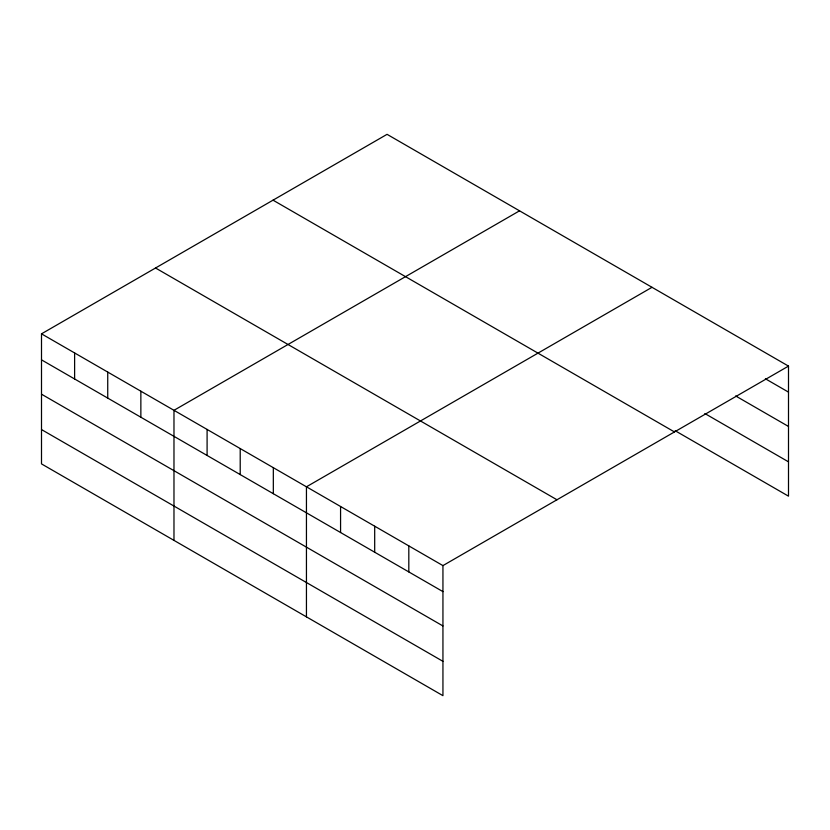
<?xml version="1.0" encoding="UTF-8"?>
<svg xmlns="http://www.w3.org/2000/svg" width="830" height="830" viewBox="0 0 830 830"><rect width="100%" height="100%" fill="white"/><g stroke="black" fill="none" stroke-linecap="round" stroke-linejoin="round"><path stroke-width="1.25" d="M442.94 625.955L442.94 565.604L41.5 333.836L41.5 463.897L442.94 695.665L442.94 625.955L41.5 394.188M675.122 430.708L788.5 496.164L788.5 366.103L387.06 134.335L41.5 333.836M519.538 210.82L173.978 410.321L173.978 540.382M652.007 287.305L306.446 486.805L306.446 616.866M442.94 565.604L788.5 366.103M765.385 378.771L788.5 392.123M735.66 395.952L788.5 426.454M704.846 413.527L788.5 461.833M273.029 200.165L674.468 431.942M155.532 267.997L556.972 499.774M41.5 359.857L442.94 591.624M41.5 429.567L442.94 661.334M408.817 545.912L408.817 571.922M374.693 526.21L374.693 552.22M340.57 506.508L340.57 532.528M273.329 467.684L273.329 493.705M240.212 448.563L240.212 474.584M207.095 429.442L207.095 455.463M140.861 391.2L140.861 417.22M107.734 372.079L107.734 398.099M74.617 352.958L74.617 378.978"/></g></svg>
